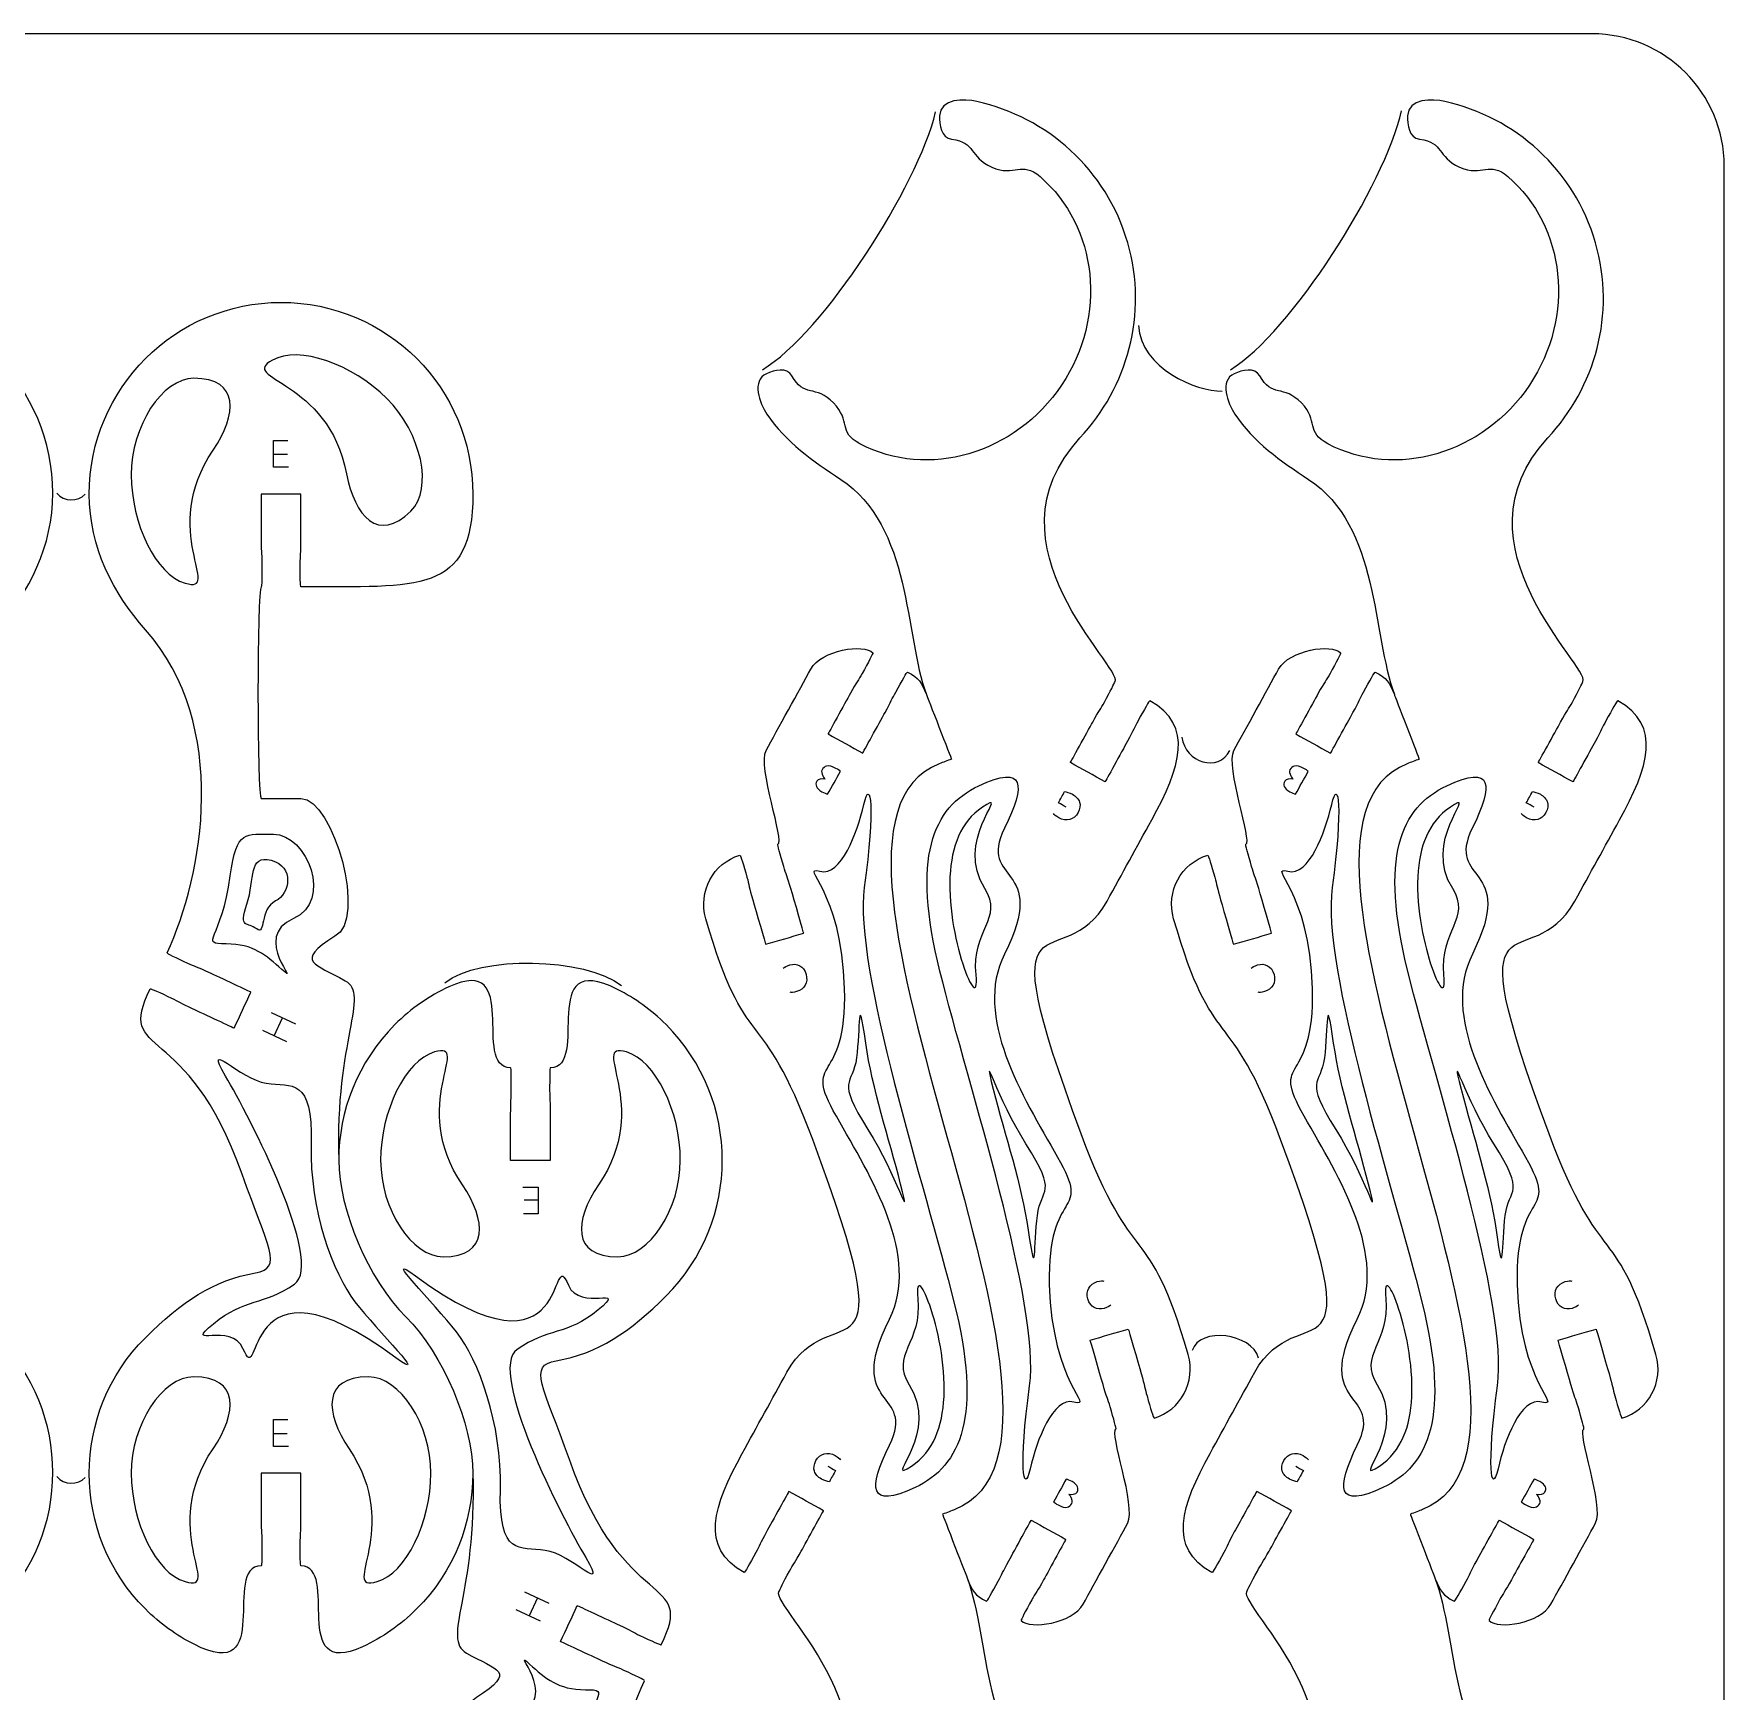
# Model space of a CAD drawing. Extents: x 0 to 250, y 0 to 300.
# Drawn here: x 122.2 to 250, y 174.8 to 300.1 of the extents above; entities that cross this region are included whole.
import ezdxf

# ---------------------------------------------------------------- set-up
doc = ezdxf.new("R2010")
doc.units = 0
doc.header["$MEASUREMENT"] = 0
doc.layers.add('DEFAULT', color=7, linetype='CONTINUOUS')

msp = doc.modelspace()

# ---------------------------------------------------------------- linework, layer by layer
at = {"layer": 'DEFAULT', "color": 250}
for points in [[(141.5, 267.29), (140.36, 267.29), (140.36, 269.31), (141.45, 269.31)], [(141.41, 268.24), (140.36, 268.24)], [(140.18, 226.08), (142.01, 225.23)], [(140.4, 224.32), (141.04, 225.68)], [(141.37, 223.87), (139.54, 224.72)], [(159.22, 212.87), (160.36, 212.87), (160.36, 210.85), (159.27, 210.85)], [(159.31, 211.92), (160.36, 211.92)], [(141.49, 193.28), (140.36, 193.28), (140.36, 195.3), (141.45, 195.3)], [(141.4, 194.22), (140.36, 194.22)], [(159.34, 182.28), (161.18, 181.43)], [(160.32, 181.83), (159.68, 180.47)], [(160.54, 180.07), (158.71, 180.92)]]:
    msp.add_lwpolyline(points, dxfattribs=at)
at = {"layer": 'DEFAULT', "color": 1}
for points, knots in [([(240.05, 0.05), (163.38, 0.05), (86.72, 0.05), (10.05, 0.05), (4.53, 0.05), (0.05, 4.53), (0.05, 10.05), (0.05, 103.38), (0.05, 196.72), (0.05, 290.05), (0.05, 295.57), (4.53, 300.05), (10.05, 300.05), (86.72, 300.05), (163.38, 300.05), (240.05, 300.05), (245.57, 300.05), (250.05, 295.57), (250.05, 290.05), (250.05, 196.72), (250.05, 103.38), (250.05, 10.05), (250.05, 4.53), (245.57, 0.05), (240.05, 0.05)], [0, 0, 0, 0, 651.969, 651.969, 651.969, 652.969, 652.969, 652.969, 1446.669, 1446.669, 1446.669, 1447.669, 1447.669, 1447.669, 2099.638, 2099.638, 2099.638, 2100.638, 2100.638, 2100.638, 2894.338, 2894.338, 2894.338, 2895.338, 2895.338, 2895.338, 2895.338]), ([(183.25, 266.37), (181.15, 267.75), (179.07, 269.19), (177.67, 271.31), (177.12, 272.14), (176.48, 273.83), (177.63, 274.36), (178.23, 274.62), (179.17, 274.9), (179.56, 274.19), (180.45, 272.54), (181.35, 273.55), (182.71, 272.15), (184.04, 270.78), (183.02, 269.95), (184.7, 269.06), (189.83, 266.34), (196.47, 268.31), (199.95, 273.5), (203.42, 278.68), (202.69, 285.48), (198.32, 289.26), (196.9, 290.49), (196.44, 289.2), (194.67, 289.98), (192.91, 290.76), (193.52, 291.84), (191.63, 292.09), (190.84, 292.2), (190.7, 293.19), (190.72, 293.85), (190.77, 295.19), (192.61, 295.15), (193.55, 294.94), (198.83, 293.75), (203.34, 289.82), (204.95, 284.25), (206.51, 278.85), (204.9, 273.34), (201.34, 269.5), (193.81, 261.41), (204.59, 252.19), (203.99, 251.09), (203.91, 250.94), (203.66, 250.38), (203.19, 249.53), (202.91, 249.02), (202.77, 248.87), (202.3, 248.03), (201.88, 247.26), (200.61, 244.96), (200.61, 244.96), (201.49, 244.48), (202.36, 243.99), (203.24, 243.51), (203.24, 243.51), (204.51, 245.81), (204.93, 246.58), (205.4, 247.42), (205.45, 247.62), (205.73, 248.13), (206.2, 248.98), (206.58, 249.67), (206.62, 249.64), (209.99, 247.78), (208.94, 244.59), (206.76, 240.63), (205.64, 238.59), (204.51, 236.54), (203.39, 234.5), (200, 228.37), (194.11, 236.59), (201.43, 216.9), (205.4, 206.23), (206.47, 210.75), (209.52, 200.22), (210.11, 198.15), (208.96, 196.01), (206.94, 195.42), (206.89, 195.42), (206.67, 196.16), (206.41, 197.09), (206.24, 197.65), (206.24, 197.85), (205.97, 198.78), (205.73, 199.62), (204.99, 202.15), (204.99, 202.15), (204.03, 201.87), (203.07, 201.59), (202.11, 201.31), (202.11, 201.31), (202.84, 198.79), (203.08, 197.95), (203.35, 197.02), (203.45, 196.85), (203.62, 196.28), (203.89, 195.35), (204.1, 194.6), (204.06, 194.59), (203.52, 194.43), (205.62, 188.72), (204.95, 187.49), (204.11, 185.96), (202.43, 182.89), (201.58, 181.36), (200.76, 179.89), (197.55, 179.41), (196.9, 180.12), (196.85, 180.15), (197.23, 180.83), (197.69, 181.68), (197.98, 182.2), (198.12, 182.34), (198.59, 183.19), (199.01, 183.96), (200.27, 186.25), (200.27, 186.25), (199.4, 186.74), (198.53, 187.22), (197.65, 187.7), (197.65, 187.7), (196.38, 185.41), (195.96, 184.64), (195.49, 183.79), (195.44, 183.6), (195.15, 183.08), (194.69, 182.23), (194.31, 181.55), (194.27, 181.57), (193.38, 182.05), (193.22, 182.29), (192.83, 183.28), (192.82, 183.3), (190.95, 188.15), (190.95, 188.15), (191.26, 188.27), (191.64, 188.41), (191.87, 188.51), (204.93, 193.59), (177.64, 239.8), (190.69, 244.87), (191, 244.99), (191.31, 245.11), (191.62, 245.23), (191.62, 245.23), (189.74, 250.08), (189.73, 250.1), (188.05, 254.66), (188.64, 262.82), (183.25, 266.37)], [1, 1, 1, 1, 2, 2, 2, 3, 3, 3, 4, 4, 4, 5, 5, 5, 6, 6, 6, 7, 7, 7, 8, 8, 8, 9, 9, 9, 10, 10, 10, 11, 11, 11, 12, 12, 12, 13, 13, 13, 14, 14, 14, 15, 15, 15, 16, 16, 16, 17, 17, 17, 18, 18, 18, 26.505875, 26.505875, 26.505875, 27.505875, 27.505875, 27.505875, 28.505875, 28.505875, 28.505875, 29.505875, 29.505875, 29.505875, 30.505875, 30.505875, 30.505875, 50.345901, 50.345901, 50.345901, 51.345901, 51.345901, 51.345901, 52.345901, 52.345901, 52.345901, 53.345901, 53.345901, 53.345901, 54.345901, 54.345901, 54.345901, 55.345901, 55.345901, 55.345901, 56.345901, 56.345901, 56.345901, 64.854631, 64.854631, 64.854631, 65.854631, 65.854631, 65.854631, 66.854631, 66.854631, 66.854631, 67.854631, 67.854631, 67.854631, 68.854631, 68.854631, 68.854631, 69.854631, 69.854631, 69.854631, 70.854631, 70.854631, 70.854631, 71.854631, 71.854631, 71.854631, 72.854631, 72.854631, 72.854631, 73.854631, 73.854631, 73.854631, 82.347403, 82.347403, 82.347403, 83.347403, 83.347403, 83.347403, 84.347403, 84.347403, 84.347403, 85.347403, 85.347403, 85.347403, 86.347403, 86.347403, 86.347403, 87.347403, 87.347403, 87.347403, 88.347403, 88.347403, 88.347403, 89.347403, 89.347403, 89.347403, 92.153203, 92.153203, 92.153203, 93.153203, 93.153203, 93.153203, 94.153203, 94.153203, 94.153203, 94.153203]), ([(218.62, 266.37), (216.52, 267.75), (214.45, 269.19), (213.05, 271.31), (212.5, 272.14), (211.85, 273.83), (213.01, 274.36), (213.61, 274.62), (214.55, 274.9), (214.94, 274.19), (215.83, 272.54), (216.73, 273.55), (218.08, 272.15), (219.42, 270.78), (218.39, 269.95), (220.08, 269.06), (225.21, 266.34), (231.85, 268.31), (235.33, 273.5), (238.8, 278.68), (238.07, 285.48), (233.7, 289.26), (232.28, 290.49), (231.82, 289.2), (230.04, 289.98), (228.29, 290.76), (228.9, 291.84), (227, 292.09), (226.22, 292.2), (226.08, 293.19), (226.1, 293.85), (226.15, 295.19), (227.98, 295.15), (228.93, 294.94), (234.21, 293.75), (238.72, 289.82), (240.32, 284.25), (241.88, 278.85), (240.28, 273.34), (236.71, 269.5), (229.19, 261.41), (239.97, 252.19), (239.37, 251.09), (239.29, 250.94), (239.04, 250.38), (238.57, 249.53), (238.29, 249.02), (238.14, 248.87), (237.68, 248.03), (237.26, 247.26), (235.99, 244.96), (235.99, 244.96), (236.86, 244.48), (237.74, 243.99), (238.62, 243.51), (238.62, 243.51), (239.88, 245.81), (240.31, 246.58), (240.78, 247.42), (240.83, 247.62), (241.11, 248.13), (241.58, 248.98), (241.96, 249.67), (242, 249.64), (245.37, 247.78), (244.32, 244.59), (242.14, 240.63), (241.01, 238.59), (239.89, 236.54), (238.76, 234.5), (235.38, 228.37), (229.49, 236.59), (236.81, 216.9), (240.78, 206.23), (241.85, 210.75), (244.89, 200.22), (245.49, 198.15), (244.34, 196.01), (242.32, 195.42), (242.26, 195.42), (242.05, 196.16), (241.78, 197.09), (241.62, 197.65), (241.62, 197.85), (241.34, 198.78), (241.1, 199.62), (240.37, 202.15), (240.37, 202.15), (239.41, 201.87), (238.45, 201.59), (237.49, 201.31), (237.49, 201.31), (238.22, 198.79), (238.46, 197.95), (238.73, 197.02), (238.83, 196.85), (239, 196.28), (239.27, 195.35), (239.48, 194.6), (239.44, 194.59), (238.9, 194.43), (241, 188.72), (240.33, 187.49), (239.49, 185.96), (237.8, 182.89), (236.95, 181.36), (236.14, 179.89), (232.93, 179.41), (232.27, 180.12), (232.23, 180.15), (232.61, 180.83), (233.07, 181.68), (233.35, 182.2), (233.5, 182.34), (233.96, 183.19), (234.39, 183.96), (235.65, 186.25), (235.65, 186.25), (234.78, 186.74), (233.9, 187.22), (233.03, 187.7), (233.03, 187.7), (231.76, 185.41), (231.34, 184.64), (230.87, 183.79), (230.82, 183.6), (230.53, 183.08), (230.06, 182.23), (229.69, 181.55), (229.64, 181.57), (228.76, 182.05), (228.6, 182.29), (228.2, 183.28), (228.19, 183.3), (226.32, 188.15), (226.32, 188.15), (226.63, 188.27), (227.02, 188.41), (227.24, 188.51), (240.31, 193.59), (213.01, 239.8), (226.07, 244.87), (226.38, 244.99), (226.69, 245.11), (226.99, 245.23), (226.99, 245.23), (225.12, 250.08), (225.11, 250.1), (223.43, 254.66), (224.02, 262.82), (218.62, 266.37)], [1, 1, 1, 1, 2, 2, 2, 3, 3, 3, 4, 4, 4, 5, 5, 5, 6, 6, 6, 7, 7, 7, 8, 8, 8, 9, 9, 9, 10, 10, 10, 11, 11, 11, 12, 12, 12, 13, 13, 13, 14, 14, 14, 15, 15, 15, 16, 16, 16, 17, 17, 17, 18, 18, 18, 26.505875, 26.505875, 26.505875, 27.505875, 27.505875, 27.505875, 28.505875, 28.505875, 28.505875, 29.505875, 29.505875, 29.505875, 30.505875, 30.505875, 30.505875, 50.346384, 50.346384, 50.346384, 51.346384, 51.346384, 51.346384, 52.346384, 52.346384, 52.346384, 53.346384, 53.346384, 53.346384, 54.346384, 54.346384, 54.346384, 55.346384, 55.346384, 55.346384, 56.346384, 56.346384, 56.346384, 64.855114, 64.855114, 64.855114, 65.855114, 65.855114, 65.855114, 66.855114, 66.855114, 66.855114, 67.855114, 67.855114, 67.855114, 68.855114, 68.855114, 68.855114, 69.855114, 69.855114, 69.855114, 70.855114, 70.855114, 70.855114, 71.855114, 71.855114, 71.855114, 72.855114, 72.855114, 72.855114, 73.855114, 73.855114, 73.855114, 82.347885, 82.347885, 82.347885, 83.347885, 83.347885, 83.347885, 84.347885, 84.347885, 84.347885, 85.347885, 85.347885, 85.347885, 86.347885, 86.347885, 86.347885, 87.347885, 87.347885, 87.347885, 88.347885, 88.347885, 88.347885, 89.347885, 89.347885, 89.347885, 92.152753, 92.152753, 92.152753, 93.152753, 93.152753, 93.152753, 94.152753, 94.152753, 94.152753, 94.152753]), ([(94.67, 191.31), (94.67, 187.6), (96.09, 183.88), (98.92, 181.06), (100.14, 179.83), (101.53, 178.89), (103, 178.19), (108.59, 175.66), (104.67, 184.3), (107.67, 184.31), (107.72, 184.31), (107.72, 185.09), (107.72, 186.06), (107.72, 186.65), (107.67, 186.84), (107.67, 187.81), (107.67, 188.98), (107.67, 190.15), (107.67, 191.31), (108.67, 191.31), (109.67, 191.31), (110.67, 191.31), (110.67, 190.15), (110.67, 188.98), (110.67, 187.81), (110.67, 186.84), (110.62, 186.65), (110.62, 186.06), (110.62, 185.09), (110.62, 184.31), (110.67, 184.31), (113.75, 184.31), (109.58, 175.26), (115.75, 178.39), (117.08, 179.06), (118.32, 179.95), (119.43, 181.06), (125.09, 186.72), (125.09, 195.9), (119.43, 201.56), (116.71, 204.28), (114.25, 205.93), (111.11, 206.46), (108.97, 206.82), (110.13, 208.34), (112.11, 213.92), (116.31, 225.78), (121.73, 222.55), (119.06, 227.93), (119.04, 227.97), (118.33, 227.64), (117.45, 227.23), (116.92, 226.98), (116.77, 226.85), (115.89, 226.44), (115.09, 226.07), (112.72, 224.97), (112.72, 224.97), (112.29, 225.87), (111.87, 226.78), (111.45, 227.69), (111.45, 227.69), (113.82, 228.79), (114.62, 229.17), (115.5, 229.57), (115.69, 229.61), (116.23, 229.86), (117.1, 230.26), (117.81, 230.6), (117.79, 230.65), (115.05, 236.52), (113.02, 247.84), (119.42, 255.07), (121.89, 257.84), (123.67, 261.32), (123.67, 265.32), (123.67, 273.33), (117.18, 279.82), (109.17, 279.82), (101.16, 279.82), (94.67, 273.33), (94.67, 265.32), (94.67, 257.74), (98.74, 258.32), (107.67, 258.32), (107.72, 258.32), (107.72, 259.11), (107.72, 260.07), (107.72, 260.66), (107.67, 260.86), (107.67, 261.82), (107.67, 262.99), (107.67, 264.16), (107.67, 265.33), (108.67, 265.33), (109.67, 265.33), (110.67, 265.33), (110.67, 264.16), (110.67, 262.99), (110.67, 261.82), (110.67, 260.86), (110.62, 260.66), (110.62, 260.07), (110.62, 259.11), (110.62, 258.32), (110.67, 258.32), (111, 258.2), (111, 242.32), (110.67, 242.32), (109.67, 242.32), (108.67, 242.32), (107.67, 242.32), (105.19, 242.32), (102.65, 233.05), (105.1, 231.91), (108.2, 229.91), (106.63, 229.87), (104.32, 228.55), (102.43, 227.47), (105.11, 224.08), (104.81, 214.97)], [0, 0, 0, 0, 1, 1, 1, 2, 2, 2, 3, 3, 3, 4, 4, 4, 5, 5, 5, 14.93, 14.93, 14.93, 23.44, 23.44, 23.44, 33.37, 33.37, 33.37, 34.37, 34.37, 34.37, 35.37, 35.37, 35.37, 36.37, 36.37, 36.37, 37.37, 37.37, 37.37, 38.37, 38.37, 38.37, 39.37, 39.37, 39.37, 40.37, 40.37, 40.37, 41.37, 41.37, 41.37, 42.37, 42.37, 42.37, 43.37, 43.37, 43.37, 44.37, 44.37, 44.37, 52.87906, 52.87906, 52.87906, 53.87906, 53.87906, 53.87906, 54.87906, 54.87906, 54.87906, 55.87906, 55.87906, 55.87906, 56.87906, 56.87906, 56.87906, 57.87906, 57.87906, 57.87906, 58.87906, 58.87906, 58.87906, 59.87906, 59.87906, 59.87906, 60.87906, 60.87906, 60.87906, 61.87906, 61.87906, 61.87906, 62.87906, 62.87906, 62.87906, 72.80906, 72.80906, 72.80906, 81.31906, 81.31906, 81.31906, 91.24906, 91.24906, 91.24906, 92.24906, 92.24906, 92.24906, 93.24906, 93.24906, 93.24906, 94.24906, 94.24906, 94.24906, 102.74906, 102.74906, 102.74906, 103.74906, 103.74906, 103.74906, 104.74906, 104.74906, 104.74906, 105.74906, 105.74906, 105.74906, 105.74906]), ([(126.43, 265.25), (126.43, 261.25), (128.22, 257.78), (130.68, 255), (137.08, 247.78), (135.05, 236.45), (132.31, 230.58), (132.29, 230.53), (133, 230.2), (133.87, 229.79), (134.41, 229.54), (134.6, 229.51), (135.48, 229.1), (136.28, 228.73), (138.65, 227.62), (138.65, 227.62), (138.23, 226.71), (137.81, 225.81), (137.38, 224.9), (137.38, 224.9), (135.01, 226.01), (134.21, 226.38), (133.33, 226.79), (133.18, 226.91), (132.65, 227.17), (131.77, 227.57), (131.06, 227.9), (131.04, 227.86), (128.37, 222.48), (133.79, 225.72), (137.99, 213.85), (139.97, 208.27), (141.13, 206.76), (138.99, 206.39), (135.85, 205.86), (133.39, 204.21), (130.67, 201.49), (125.01, 195.83), (125.01, 186.65), (130.67, 180.99), (131.78, 179.88), (133.02, 178.99), (134.35, 178.32), (140.52, 175.19), (136.35, 184.24), (139.43, 184.24), (139.48, 184.24), (139.48, 185.03), (139.48, 185.99), (139.48, 186.58), (139.43, 186.78), (139.43, 187.74), (139.43, 188.91), (139.43, 190.08), (139.43, 191.25), (140.43, 191.25), (141.43, 191.25), (142.43, 191.25), (142.43, 190.08), (142.43, 188.91), (142.43, 187.74), (142.43, 186.78), (142.38, 186.58), (142.38, 185.99), (142.38, 185.03), (142.38, 184.24), (142.43, 184.24), (145.43, 184.24), (141.51, 175.6), (147.1, 178.13), (148.57, 178.82), (149.96, 179.77), (151.18, 180.99), (154.01, 183.82), (155.43, 187.53), (155.43, 191.24), (155.43, 194.95), (153.19, 200.24), (150.36, 203.07), (147.53, 205.9), (145.29, 211.19), (145.29, 214.91), (144.99, 224.02), (147.67, 227.4), (145.78, 228.48), (143.47, 229.8), (141.9, 229.85), (145, 231.84), (147.45, 232.99), (144.91, 242.25), (142.43, 242.25), (141.43, 242.25), (140.43, 242.25), (139.43, 242.25), (139.1, 242.25), (139.1, 258.13), (139.43, 258.26), (139.48, 258.26), (139.48, 259.04), (139.48, 260.01), (139.48, 260.59), (139.43, 260.79), (139.43, 261.75), (139.43, 262.92), (139.43, 264.09), (139.43, 265.26), (140.43, 265.26), (141.43, 265.26), (142.43, 265.26), (142.43, 264.09), (142.43, 262.92), (142.43, 261.75), (142.43, 260.79), (142.38, 260.59), (142.38, 260.01), (142.38, 259.04), (142.38, 258.26), (142.43, 258.26), (151.36, 258.26), (155.43, 257.67), (155.43, 265.25), (155.43, 273.26), (148.94, 279.75), (140.93, 279.75), (132.92, 279.75), (126.43, 273.26), (126.43, 265.25)], [1, 1, 1, 1, 2, 2, 2, 3, 3, 3, 4, 4, 4, 5, 5, 5, 6, 6, 6, 14.50906, 14.50906, 14.50906, 15.50906, 15.50906, 15.50906, 16.50906, 16.50906, 16.50906, 17.50906, 17.50906, 17.50906, 18.50906, 18.50906, 18.50906, 19.50906, 19.50906, 19.50906, 20.50906, 20.50906, 20.50906, 21.50906, 21.50906, 21.50906, 22.50906, 22.50906, 22.50906, 23.50906, 23.50906, 23.50906, 24.50906, 24.50906, 24.50906, 25.50906, 25.50906, 25.50906, 35.43906, 35.43906, 35.43906, 43.94906, 43.94906, 43.94906, 53.87906, 53.87906, 53.87906, 54.87906, 54.87906, 54.87906, 55.87906, 55.87906, 55.87906, 56.87906, 56.87906, 56.87906, 57.87906, 57.87906, 57.87906, 58.87906, 58.87906, 58.87906, 59.87906, 59.87906, 59.87906, 60.87906, 60.87906, 60.87906, 61.87906, 61.87906, 61.87906, 62.87906, 62.87906, 62.87906, 63.87906, 63.87906, 63.87906, 72.37906, 72.37906, 72.37906, 73.37906, 73.37906, 73.37906, 74.37906, 74.37906, 74.37906, 75.37906, 75.37906, 75.37906, 85.30906, 85.30906, 85.30906, 93.81906, 93.81906, 93.81906, 103.74906, 103.74906, 103.74906, 104.74906, 104.74906, 104.74906, 105.74906, 105.74906, 105.74906, 106.74906, 106.74906, 106.74906, 107.74906, 107.74906, 107.74906, 108.74906, 108.74906, 108.74906, 108.74906]), ([(148.94, 272.48), (151.55, 269.88), (152.45, 265.67), (150.75, 263.98), (148.29, 261.52), (146.5, 263.6), (145.88, 266.8), (144.49, 274.03), (137.62, 273.91), (140.28, 275.39), (142.27, 276.51), (146.34, 275.09), (148.94, 272.48)], [1, 1, 1, 1, 2, 2, 2, 3, 3, 3, 4, 4, 4, 5, 5, 5, 5]), ([(133.67, 258.53), (131.47, 259.15), (129.6, 263.03), (129.6, 266.71), (129.6, 270.4), (131.94, 274.01), (134.34, 274.01), (137.82, 274.01), (137.61, 271.27), (135.79, 268.57), (131.66, 262.47), (136.6, 257.69), (133.67, 258.53)], [1, 1, 1, 1, 2, 2, 2, 3, 3, 3, 4, 4, 4, 5, 5, 5, 5]), ([(192.83, 183.28), (194.51, 178.72), (193.92, 170.56), (199.32, 167.01), (201.42, 165.63), (203.49, 164.19), (204.89, 162.07), (205.44, 161.24), (206.09, 159.55), (204.93, 159.02), (204.33, 158.77), (203.39, 158.48), (203, 159.19), (202.11, 160.84), (201.21, 159.84), (199.86, 161.23), (198.52, 162.6), (199.55, 163.43), (197.86, 164.32), (192.73, 167.04), (186.09, 165.07), (182.61, 159.88), (179.14, 154.7), (179.87, 147.9), (184.24, 144.12), (185.66, 142.89), (186.12, 144.19), (187.89, 143.4), (189.65, 142.62), (189.04, 141.54), (190.93, 141.29), (191.72, 141.18), (191.86, 140.19), (191.84, 139.53), (191.79, 138.19), (189.96, 138.23), (189.01, 138.44), (183.73, 139.63), (179.22, 143.56), (177.61, 149.13), (176.06, 154.53), (177.66, 160.04), (181.23, 163.88), (188.75, 171.97), (177.97, 181.2), (178.57, 182.29), (178.65, 182.44), (178.9, 183.01), (179.37, 183.85), (179.65, 184.36), (179.8, 184.51), (180.26, 185.36), (180.68, 186.12), (181.95, 188.42), (181.95, 188.42), (181.07, 188.91), (180.2, 189.39), (179.32, 189.87), (179.32, 189.87), (178.05, 187.57), (177.63, 186.81), (177.16, 185.96), (177.11, 185.76), (176.83, 185.25), (176.36, 184.4), (175.98, 183.71), (175.94, 183.74), (172.57, 185.6), (173.62, 188.8), (175.8, 192.75), (176.93, 194.79), (178.05, 196.84), (179.18, 198.88), (182.56, 205.01), (188.45, 196.79), (181.13, 216.48), (177.16, 227.15), (176.09, 222.63), (173.05, 233.16), (172.45, 235.23), (173.6, 237.37), (175.62, 237.96), (175.68, 237.96), (175.89, 237.22), (176.16, 236.3), (176.32, 235.73), (176.32, 235.53), (176.59, 234.6), (176.83, 233.76), (177.57, 231.23), (177.57, 231.23), (178.53, 231.51), (179.49, 231.79), (180.45, 232.07), (180.45, 232.07), (179.72, 234.59), (179.48, 235.44), (179.21, 236.36), (179.11, 236.53), (178.94, 237.1), (178.67, 238.03), (178.46, 238.78), (178.5, 238.79), (179.04, 238.95), (176.94, 244.66), (177.61, 245.89), (178.45, 247.42), (180.14, 250.49), (180.99, 252.03), (181.8, 253.49), (185.01, 253.97), (185.67, 253.26), (185.71, 253.23), (185.33, 252.55), (184.87, 251.7), (184.59, 251.19), (184.44, 251.04), (183.98, 250.2), (183.55, 249.43), (182.29, 247.13), (182.29, 247.13), (183.16, 246.65), (184.04, 246.16), (184.91, 245.68), (184.91, 245.68), (186.18, 247.98), (186.6, 248.75), (187.07, 249.59), (187.12, 249.79), (187.41, 250.3), (187.88, 251.15), (188.25, 251.83), (188.3, 251.81), (189.18, 251.33), (189.34, 251.1), (189.73, 250.1)], [0, 0, 0, 0, 1, 1, 1, 2, 2, 2, 3, 3, 3, 4, 4, 4, 5, 5, 5, 6, 6, 6, 7, 7, 7, 8, 8, 8, 9, 9, 9, 10, 10, 10, 11, 11, 11, 12, 12, 12, 13, 13, 13, 14, 14, 14, 15, 15, 15, 16, 16, 16, 17, 17, 17, 18, 18, 18, 26.506358, 26.506358, 26.506358, 27.506358, 27.506358, 27.506358, 28.506358, 28.506358, 28.506358, 29.506358, 29.506358, 29.506358, 30.506358, 30.506358, 30.506358, 50.346385, 50.346385, 50.346385, 51.346385, 51.346385, 51.346385, 52.346385, 52.346385, 52.346385, 53.346385, 53.346385, 53.346385, 54.346385, 54.346385, 54.346385, 55.346385, 55.346385, 55.346385, 56.346385, 56.346385, 56.346385, 64.855115, 64.855115, 64.855115, 65.855115, 65.855115, 65.855115, 66.855115, 66.855115, 66.855115, 67.855115, 67.855115, 67.855115, 68.855115, 68.855115, 68.855115, 69.855115, 69.855115, 69.855115, 70.855115, 70.855115, 70.855115, 71.855115, 71.855115, 71.855115, 72.855115, 72.855115, 72.855115, 73.855115, 73.855115, 73.855115, 82.347886, 82.347886, 82.347886, 83.347886, 83.347886, 83.347886, 84.347886, 84.347886, 84.347886, 85.347886, 85.347886, 85.347886, 86.347886, 86.347886, 86.347886, 86.347886]), ([(228.2, 183.28), (229.89, 178.72), (229.3, 170.56), (234.69, 167.01), (236.79, 165.63), (238.87, 164.19), (240.27, 162.07), (240.82, 161.24), (241.46, 159.55), (240.3, 159.02), (239.71, 158.77), (238.77, 158.48), (238.38, 159.19), (237.49, 160.84), (236.59, 159.84), (235.23, 161.23), (233.9, 162.6), (234.92, 163.43), (233.24, 164.32), (228.11, 167.04), (221.47, 165.07), (217.99, 159.88), (214.52, 154.7), (215.24, 147.9), (219.62, 144.12), (221.04, 142.89), (221.49, 144.19), (223.27, 143.4), (225.03, 142.62), (224.42, 141.54), (226.31, 141.29), (227.1, 141.18), (227.24, 140.19), (227.22, 139.53), (227.17, 138.19), (225.33, 138.23), (224.39, 138.44), (219.1, 139.63), (214.6, 143.56), (212.99, 149.13), (211.43, 154.53), (213.04, 160.04), (216.6, 163.88), (224.13, 171.97), (213.34, 181.2), (213.95, 182.29), (214.03, 182.44), (214.28, 183.01), (214.75, 183.85), (215.03, 184.36), (215.17, 184.51), (215.64, 185.36), (216.06, 186.12), (217.33, 188.42), (217.33, 188.42), (216.45, 188.91), (215.58, 189.39), (214.7, 189.87), (214.7, 189.87), (213.43, 187.57), (213.01, 186.81), (212.54, 185.96), (212.49, 185.76), (212.21, 185.25), (211.74, 184.4), (211.36, 183.71), (211.32, 183.74), (207.95, 185.6), (209, 188.8), (211.18, 192.75), (212.3, 194.79), (213.43, 196.84), (214.55, 198.88), (217.94, 205.01), (223.82, 196.79), (216.51, 216.48), (212.54, 227.15), (211.47, 222.63), (208.42, 233.16), (207.83, 235.23), (208.98, 237.37), (211, 237.96), (211.05, 237.96), (211.27, 237.22), (211.53, 236.3), (211.7, 235.73), (211.7, 235.53), (211.97, 234.6), (212.21, 233.76), (212.94, 231.23), (212.94, 231.23), (213.91, 231.51), (214.87, 231.79), (215.83, 232.07), (215.83, 232.07), (215.1, 234.59), (214.86, 235.44), (214.58, 236.36), (214.48, 236.53), (214.32, 237.1), (214.05, 238.03), (213.83, 238.78), (213.88, 238.79), (214.42, 238.95), (212.32, 244.66), (212.98, 245.89), (213.83, 247.42), (215.51, 250.49), (216.36, 252.03), (217.18, 253.49), (220.39, 253.97), (221.04, 253.26), (221.09, 253.23), (220.71, 252.55), (220.25, 251.7), (219.96, 251.19), (219.82, 251.04), (219.35, 250.2), (218.93, 249.43), (217.66, 247.13), (217.66, 247.13), (218.54, 246.65), (219.41, 246.16), (220.29, 245.68), (220.29, 245.68), (221.56, 247.98), (221.98, 248.75), (222.45, 249.59), (222.5, 249.79), (222.78, 250.3), (223.25, 251.15), (223.63, 251.83), (223.67, 251.81), (224.56, 251.33), (224.72, 251.1), (225.11, 250.1)], [0, 0, 0, 0, 1, 1, 1, 2, 2, 2, 3, 3, 3, 4, 4, 4, 5, 5, 5, 6, 6, 6, 7, 7, 7, 8, 8, 8, 9, 9, 9, 10, 10, 10, 11, 11, 11, 12, 12, 12, 13, 13, 13, 14, 14, 14, 15, 15, 15, 16, 16, 16, 17, 17, 17, 18, 18, 18, 26.507234, 26.507234, 26.507234, 27.507234, 27.507234, 27.507234, 28.507234, 28.507234, 28.507234, 29.507234, 29.507234, 29.507234, 30.507234, 30.507234, 30.507234, 50.34726, 50.34726, 50.34726, 51.34726, 51.34726, 51.34726, 52.34726, 52.34726, 52.34726, 53.34726, 53.34726, 53.34726, 54.34726, 54.34726, 54.34726, 55.34726, 55.34726, 55.34726, 56.34726, 56.34726, 56.34726, 64.85599, 64.85599, 64.85599, 65.85599, 65.85599, 65.85599, 66.85599, 66.85599, 66.85599, 67.85599, 67.85599, 67.85599, 68.85599, 68.85599, 68.85599, 69.85599, 69.85599, 69.85599, 70.85599, 70.85599, 70.85599, 71.85599, 71.85599, 71.85599, 72.85599, 72.85599, 72.85599, 73.85599, 73.85599, 73.85599, 82.348762, 82.348762, 82.348762, 83.348762, 83.348762, 83.348762, 84.348762, 84.348762, 84.348762, 85.348762, 85.348762, 85.348762, 86.348762, 86.348762, 86.348762, 86.348762]), ([(155.43, 191.24), (155.73, 182.13), (153.05, 178.74), (154.94, 177.66), (157.25, 176.35), (158.82, 176.3), (155.72, 174.3), (153.27, 173.16), (155.81, 163.89), (158.29, 163.89), (159.29, 163.89), (160.29, 163.89), (161.29, 163.89), (161.62, 163.89), (161.62, 148.01), (161.29, 147.89), (161.24, 147.89), (161.24, 147.11), (161.24, 146.14), (161.24, 145.55), (161.29, 145.36), (161.29, 144.39), (161.29, 143.22), (161.29, 142.05), (161.29, 140.89), (160.29, 140.89), (159.29, 140.89), (158.29, 140.89), (158.29, 142.05), (158.29, 143.22), (158.29, 144.39), (158.29, 145.36), (158.34, 145.55), (158.34, 146.14), (158.34, 147.11), (158.34, 147.89), (158.29, 147.89), (149.35, 147.89), (145.29, 148.47), (145.29, 140.89), (145.29, 132.88), (151.78, 126.39), (159.79, 126.39), (167.8, 126.39), (174.29, 132.88), (174.29, 140.89), (174.29, 144.89), (172.5, 148.37), (170.04, 151.14), (163.64, 158.37), (165.67, 169.69), (168.41, 175.57), (168.43, 175.62), (167.72, 175.95), (166.85, 176.35), (166.31, 176.6), (166.11, 176.64), (165.24, 177.05), (164.44, 177.42), (162.06, 178.53), (162.06, 178.53), (162.49, 179.43), (162.91, 180.34), (163.33, 181.25), (163.33, 181.25), (165.71, 180.14), (166.51, 179.77), (167.38, 179.36), (167.54, 179.23), (168.07, 178.98), (168.95, 178.57), (169.66, 178.25), (169.68, 178.29), (172.34, 183.66), (166.93, 180.43), (162.73, 192.29), (160.75, 197.87), (159.59, 199.39), (161.73, 199.75), (164.87, 200.29), (167.33, 201.94), (170.04, 204.65), (175.71, 210.31), (175.71, 219.5), (170.04, 225.16), (168.94, 226.27), (167.69, 227.15), (166.37, 227.82), (160.19, 230.95), (164.36, 221.9), (161.29, 221.9), (161.24, 221.9), (161.24, 221.12), (161.24, 220.15), (161.24, 219.56), (161.29, 219.37), (161.29, 218.4), (161.29, 217.23), (161.29, 216.07), (161.29, 214.9), (160.29, 214.9), (159.29, 214.9), (158.29, 214.9), (158.29, 216.07), (158.29, 217.23), (158.29, 218.4), (158.29, 219.37), (158.34, 219.56), (158.34, 220.15), (158.34, 221.12), (158.34, 221.9), (158.29, 221.9), (155.29, 221.91), (159.2, 230.55), (153.62, 228.02), (152.14, 227.33), (150.76, 226.38), (149.54, 225.16), (146.71, 222.33), (145.29, 218.62), (145.29, 214.91)], [0, 0, 0, 0, 1, 1, 1, 2, 2, 2, 3, 3, 3, 11.5, 11.5, 11.5, 12.5, 12.5, 12.5, 13.5, 13.5, 13.5, 14.5, 14.5, 14.5, 24.43, 24.43, 24.43, 32.94, 32.94, 32.94, 42.87, 42.87, 42.87, 43.87, 43.87, 43.87, 44.87, 44.87, 44.87, 45.87, 45.87, 45.87, 46.87, 46.87, 46.87, 47.87, 47.87, 47.87, 48.87, 48.87, 48.87, 49.87, 49.87, 49.87, 50.87, 50.87, 50.87, 51.87, 51.87, 51.87, 52.87, 52.87, 52.87, 61.37906, 61.37906, 61.37906, 62.37906, 62.37906, 62.37906, 63.37906, 63.37906, 63.37906, 64.37906, 64.37906, 64.37906, 65.37906, 65.37906, 65.37906, 66.37906, 66.37906, 66.37906, 67.37906, 67.37906, 67.37906, 68.37906, 68.37906, 68.37906, 69.37906, 69.37906, 69.37906, 70.37906, 70.37906, 70.37906, 71.37906, 71.37906, 71.37906, 72.37906, 72.37906, 72.37906, 82.30906, 82.30906, 82.30906, 90.81906, 90.81906, 90.81906, 100.74906, 100.74906, 100.74906, 101.74906, 101.74906, 101.74906, 102.74906, 102.74906, 102.74906, 103.74906, 103.74906, 103.74906, 104.74906, 104.74906, 104.74906, 105.74906, 105.74906, 105.74906, 105.74906]), ([(148.46, 214.9), (148.46, 218.59), (150.33, 222.47), (152.53, 223.09), (155.46, 223.92), (150.51, 219.15), (154.65, 213.04), (156.47, 210.35), (156.68, 207.61), (153.19, 207.61), (150.8, 207.61), (148.46, 211.21), (148.46, 214.9)], [1, 1, 1, 1, 2, 2, 2, 3, 3, 3, 4, 4, 4, 5, 5, 5, 5]), ([(167.05, 223.09), (169.25, 222.47), (171.12, 218.59), (171.12, 214.9), (171.12, 211.21), (168.78, 207.61), (166.39, 207.61), (162.9, 207.61), (163.1, 210.35), (164.93, 213.04), (169.06, 219.15), (164.12, 223.92), (167.05, 223.09)], [1, 1, 1, 1, 2, 2, 2, 3, 3, 3, 4, 4, 4, 5, 5, 5, 5]), ([(135.79, 193.1), (131.65, 187), (136.6, 182.22), (133.67, 183.06), (131.47, 183.68), (129.6, 187.56), (129.6, 191.25), (129.6, 194.93), (131.94, 198.54), (134.33, 198.54), (137.82, 198.54), (137.61, 195.8), (135.79, 193.1)], [1, 1, 1, 1, 2, 2, 2, 3, 3, 3, 4, 4, 4, 5, 5, 5, 5]), ([(152.26, 191.25), (152.26, 187.56), (150.39, 183.68), (148.19, 183.06), (145.25, 182.22), (150.2, 187), (146.07, 193.1), (144.25, 195.8), (144.04, 198.54), (147.53, 198.54), (149.92, 198.54), (152.26, 194.93), (152.26, 191.25)], [1, 1, 1, 1, 2, 2, 2, 3, 3, 3, 4, 4, 4, 5, 5, 5, 5])]:
    msp.add_open_spline(points, degree=3, knots=knots, dxfattribs=at)
at = {"layer": 'DEFAULT', "color": 6}
for points in [[(177.33, 274.66), (181.93, 277.42), (189.09, 288.51), (190.42, 294.15)], [(212.71, 274.66), (217.29, 277.45), (224.37, 288.6), (225.66, 294.24)], [(205.76, 278.01), (205.94, 274.74), (210.17, 273.01), (212.08, 273.05)], [(123.97, 265.32), (124.52, 264.66), (125.57, 264.66), (126.13, 265.25)], [(209.04, 246.89), (209.28, 244.95), (211.83, 244.19), (212.68, 245.89)], [(153.32, 228.32), (155.92, 230.44), (163.93, 230.23), (166.67, 228.12)], [(214.84, 199.96), (214.32, 201.84), (210.41, 202.34), (209.82, 200.52)], [(123.97, 191), (124.52, 190.34), (125.57, 190.34), (126.13, 190.93)]]:
    msp.add_open_spline(points, degree=3, dxfattribs=at)
at = {"layer": 'DEFAULT', "color": 250}
for points, knots in [([(182.26, 242.57), (182.15, 242.6), (181.99, 242.68), (181.83, 242.76), (181.6, 242.89), (181.47, 243.01), (181.41, 243.16), (181.36, 243.28), (181.36, 243.42), (181.44, 243.55), (181.53, 243.72), (181.84, 243.75), (182.06, 243.72), (182.06, 243.72), (181.69, 244.16), (181.84, 244.43), (181.92, 244.58), (182.04, 244.66), (182.18, 244.7), (182.37, 244.74), (182.6, 244.69), (182.88, 244.53), (183.04, 244.44), (183.16, 244.36), (183.23, 244.31), (182.91, 243.73), (182.59, 243.15), (182.26, 242.57)], [5.634437, 5.634437, 5.634437, 5.634437, 6.634437, 6.634437, 6.634437, 7.634437, 7.634437, 7.634437, 8.634437, 8.634437, 8.634437, 9.634437, 9.634437, 9.634437, 10.634437, 10.634437, 10.634437, 11.634437, 11.634437, 11.634437, 12.634437, 12.634437, 12.634437, 13.634437, 13.634437, 13.634437, 19.268875, 19.268875, 19.268875, 19.268875]), ([(217.64, 242.57), (217.53, 242.6), (217.36, 242.68), (217.2, 242.76), (216.98, 242.89), (216.85, 243.01), (216.79, 243.16), (216.74, 243.28), (216.74, 243.42), (216.82, 243.55), (216.91, 243.72), (217.22, 243.75), (217.44, 243.72), (217.44, 243.72), (217.07, 244.16), (217.21, 244.43), (217.3, 244.58), (217.42, 244.66), (217.56, 244.7), (217.74, 244.74), (217.97, 244.69), (218.26, 244.53), (218.42, 244.44), (218.53, 244.36), (218.6, 244.31), (218.28, 243.73), (217.96, 243.15), (217.64, 242.57)], [5.634437, 5.634437, 5.634437, 5.634437, 6.634437, 6.634437, 6.634437, 7.634437, 7.634437, 7.634437, 8.634437, 8.634437, 8.634437, 9.634437, 9.634437, 9.634437, 10.634437, 10.634437, 10.634437, 11.634437, 11.634437, 11.634437, 12.634437, 12.634437, 12.634437, 13.634437, 13.634437, 13.634437, 19.268875, 19.268875, 19.268875, 19.268875]), ([(200.29, 241.6), (200.1, 241.71), (199.9, 241.82), (199.71, 241.92), (199.86, 242.21), (200.02, 242.49), (200.18, 242.78), (200.3, 242.75), (200.53, 242.7), (200.77, 242.57), (201.04, 242.42), (201.22, 242.23), (201.31, 241.97), (201.38, 241.74), (201.34, 241.45), (201.19, 241.18), (200.9, 240.65), (200.32, 240.47), (199.73, 240.79), (199.52, 240.91), (199.39, 241.04), (199.33, 241.12)], [0, 0, 0, 0, 1.887021, 1.887021, 1.887021, 4.641498, 4.641498, 4.641498, 5.641498, 5.641498, 5.641498, 6.641498, 6.641498, 6.641498, 7.641498, 7.641498, 7.641498, 8.641498, 8.641498, 8.641498, 9.641498, 9.641498, 9.641498, 9.641498]), ([(235.67, 241.6), (235.47, 241.71), (235.28, 241.82), (235.08, 241.92), (235.24, 242.21), (235.4, 242.49), (235.55, 242.78), (235.68, 242.75), (235.91, 242.7), (236.15, 242.57), (236.42, 242.42), (236.6, 242.23), (236.68, 241.97), (236.75, 241.74), (236.72, 241.45), (236.57, 241.18), (236.27, 240.65), (235.7, 240.47), (235.1, 240.79), (234.9, 240.91), (234.76, 241.04), (234.71, 241.12)], [0, 0, 0, 0, 1.887021, 1.887021, 1.887021, 4.641498, 4.641498, 4.641498, 5.641498, 5.641498, 5.641498, 6.641498, 6.641498, 6.641498, 7.641498, 7.641498, 7.641498, 8.641498, 8.641498, 8.641498, 9.641498, 9.641498, 9.641498, 9.641498]), ([(178.9, 229.43), (178.98, 229.5), (179.15, 229.6), (179.39, 229.67), (179.93, 229.83), (180.45, 229.6), (180.63, 228.96), (180.8, 228.35), (180.51, 227.82), (179.91, 227.65), (179.67, 227.58), (179.5, 227.59), (179.42, 227.6)], [0, 0, 0, 0, 1, 1, 1, 2, 2, 2, 3, 3, 3, 4, 4, 4, 4]), ([(214.28, 229.43), (214.36, 229.5), (214.53, 229.6), (214.76, 229.67), (215.31, 229.83), (215.82, 229.6), (216.01, 228.96), (216.18, 228.35), (215.89, 227.82), (215.29, 227.65), (215.04, 227.58), (214.88, 227.59), (214.8, 227.6)], [0, 0, 0, 0, 1, 1, 1, 2, 2, 2, 3, 3, 3, 4, 4, 4, 4]), ([(203.66, 203.95), (203.58, 203.88), (203.41, 203.78), (203.18, 203.71), (202.63, 203.56), (202.12, 203.78), (201.93, 204.42), (201.76, 205.03), (202.05, 205.56), (202.65, 205.73), (202.9, 205.8), (203.06, 205.79), (203.14, 205.78)], [0, 0, 0, 0, 1, 1, 1, 2, 2, 2, 3, 3, 3, 4, 4, 4, 4]), ([(239.04, 203.95), (238.96, 203.88), (238.79, 203.78), (238.55, 203.71), (238.01, 203.56), (237.5, 203.78), (237.31, 204.42), (237.14, 205.03), (237.43, 205.56), (238.03, 205.73), (238.27, 205.8), (238.44, 205.79), (238.52, 205.78)], [0, 0, 0, 0, 1, 1, 1, 2, 2, 2, 3, 3, 3, 4, 4, 4, 4]), ([(182.27, 191.78), (182.47, 191.67), (182.66, 191.56), (182.86, 191.46), (182.7, 191.17), (182.54, 190.89), (182.39, 190.61), (182.26, 190.63), (182.03, 190.68), (181.79, 190.81), (181.52, 190.96), (181.34, 191.15), (181.26, 191.41), (181.19, 191.64), (181.22, 191.93), (181.37, 192.2), (181.67, 192.73), (182.24, 192.91), (182.84, 192.59), (183.04, 192.47), (183.18, 192.34), (183.23, 192.26)], [0, 0, 0, 0, 1.887021, 1.887021, 1.887021, 4.641498, 4.641498, 4.641498, 5.641498, 5.641498, 5.641498, 6.641498, 6.641498, 6.641498, 7.641498, 7.641498, 7.641498, 8.641498, 8.641498, 8.641498, 9.641498, 9.641498, 9.641498, 9.641498]), ([(217.65, 191.78), (217.84, 191.67), (218.04, 191.56), (218.23, 191.46), (218.08, 191.17), (217.92, 190.89), (217.76, 190.61), (217.64, 190.63), (217.41, 190.68), (217.17, 190.81), (216.9, 190.96), (216.72, 191.15), (216.63, 191.41), (216.56, 191.64), (216.6, 191.93), (216.75, 192.2), (217.05, 192.73), (217.62, 192.91), (218.21, 192.59), (218.42, 192.47), (218.55, 192.34), (218.61, 192.26)], [0, 0, 0, 0, 1.887021, 1.887021, 1.887021, 4.641015, 4.641015, 4.641015, 5.641015, 5.641015, 5.641015, 6.641015, 6.641015, 6.641015, 7.641015, 7.641015, 7.641015, 8.641015, 8.641015, 8.641015, 9.641015, 9.641015, 9.641015, 9.641015]), ([(200.3, 190.81), (200.41, 190.78), (200.58, 190.71), (200.74, 190.62), (200.96, 190.49), (201.09, 190.37), (201.15, 190.22), (201.2, 190.1), (201.2, 189.97), (201.12, 189.83), (201.03, 189.66), (200.72, 189.63), (200.5, 189.67), (200.5, 189.67), (200.87, 189.22), (200.73, 188.95), (200.64, 188.8), (200.52, 188.72), (200.38, 188.68), (200.2, 188.64), (199.97, 188.7), (199.68, 188.85), (199.52, 188.94), (199.41, 189.02), (199.34, 189.07), (199.66, 189.65), (199.98, 190.23), (200.3, 190.81)], [5.634437, 5.634437, 5.634437, 5.634437, 6.634437, 6.634437, 6.634437, 7.634437, 7.634437, 7.634437, 8.634437, 8.634437, 8.634437, 9.634437, 9.634437, 9.634437, 10.634437, 10.634437, 10.634437, 11.634437, 11.634437, 11.634437, 12.634437, 12.634437, 12.634437, 13.634437, 13.634437, 13.634437, 19.268875, 19.268875, 19.268875, 19.268875]), ([(235.68, 190.81), (235.79, 190.78), (235.95, 190.71), (236.11, 190.62), (236.34, 190.49), (236.47, 190.37), (236.53, 190.22), (236.58, 190.1), (236.58, 189.97), (236.5, 189.83), (236.41, 189.66), (236.1, 189.63), (235.88, 189.67), (235.88, 189.67), (236.25, 189.22), (236.1, 188.95), (236.02, 188.8), (235.9, 188.72), (235.76, 188.68), (235.57, 188.64), (235.34, 188.7), (235.06, 188.85), (234.9, 188.94), (234.78, 189.02), (234.71, 189.07), (235.03, 189.65), (235.35, 190.23), (235.68, 190.81)], [5.634437, 5.634437, 5.634437, 5.634437, 6.634437, 6.634437, 6.634437, 7.634437, 7.634437, 7.634437, 8.634437, 8.634437, 8.634437, 9.634437, 9.634437, 9.634437, 10.634437, 10.634437, 10.634437, 11.634437, 11.634437, 11.634437, 12.634437, 12.634437, 12.634437, 13.634437, 13.634437, 13.634437, 19.268875, 19.268875, 19.268875, 19.268875])]:
    msp.add_open_spline(points, degree=3, knots=knots, dxfattribs=at)
at = {"layer": 'DEFAULT', "color": 5}
for points, knots in [([(193.69, 243.21), (190.19, 241.57), (188.6, 237.79), (190.75, 229.19), (192.9, 220.59), (198.37, 203.91), (197.53, 197.85), (196.69, 191.79), (197.07, 189.42), (197.57, 191.59), (198.08, 193.75), (199.27, 197.02), (200.88, 196.63), (202.5, 196.23), (199.21, 197.98), (199.02, 205.5), (198.83, 213.02), (202.32, 210.49), (199.64, 215.15), (196.97, 219.82), (193.26, 225.75), (195.63, 230.49), (199.09, 237.37), (193.55, 235.8), (195.63, 240), (197.26, 243.31), (197.2, 244.86), (193.69, 243.21)], [1, 1, 1, 1, 2, 2, 2, 3, 3, 3, 4, 4, 4, 5, 5, 5, 6, 6, 6, 7, 7, 7, 8, 8, 8, 9, 9, 9, 10, 10, 10, 10]), ([(229.07, 243.21), (225.56, 241.57), (223.98, 237.79), (226.13, 229.19), (228.28, 220.59), (233.75, 203.91), (232.91, 197.85), (232.07, 191.79), (232.44, 189.42), (232.95, 191.59), (233.45, 193.75), (234.64, 197.02), (236.26, 196.63), (237.87, 196.23), (234.59, 197.98), (234.4, 205.5), (234.2, 213.02), (237.69, 210.49), (235.02, 215.15), (232.35, 219.82), (228.64, 225.75), (231.01, 230.49), (234.46, 237.37), (228.93, 235.8), (231, 240), (232.63, 243.31), (232.58, 244.86), (229.07, 243.21)], [1, 1, 1, 1, 2, 2, 2, 3, 3, 3, 4, 4, 4, 5, 5, 5, 6, 6, 6, 7, 7, 7, 8, 8, 8, 9, 9, 9, 10, 10, 10, 10]), ([(188.87, 190.17), (192.38, 191.82), (193.96, 195.59), (191.81, 204.19), (189.66, 212.79), (184.19, 229.47), (185.03, 235.53), (185.87, 241.59), (185.5, 243.96), (184.99, 241.8), (184.49, 239.63), (183.29, 236.36), (181.68, 236.75), (180.07, 237.15), (183.35, 235.4), (183.54, 227.88), (183.74, 220.36), (180.25, 222.89), (182.92, 218.23), (185.59, 213.56), (189.3, 207.63), (186.93, 202.89), (183.48, 196.01), (189.01, 197.58), (186.94, 193.38), (185.3, 190.07), (185.36, 188.52), (188.87, 190.17)], [1, 1, 1, 1, 2, 2, 2, 3, 3, 3, 4, 4, 4, 5, 5, 5, 6, 6, 6, 7, 7, 7, 8, 8, 8, 9, 9, 9, 10, 10, 10, 10]), ([(224.25, 190.17), (227.75, 191.82), (229.34, 195.59), (227.19, 204.19), (225.04, 212.79), (219.56, 229.47), (220.41, 235.53), (221.25, 241.59), (220.87, 243.96), (220.37, 241.8), (219.86, 239.63), (218.67, 236.36), (217.06, 236.75), (215.44, 237.15), (218.73, 235.4), (218.92, 227.88), (219.11, 220.36), (215.62, 222.89), (218.3, 218.23), (220.97, 213.56), (224.68, 207.63), (222.3, 202.89), (218.85, 196.01), (224.39, 197.58), (222.31, 193.38), (220.68, 190.07), (220.74, 188.52), (224.25, 190.17)], [1, 1, 1, 1, 2, 2, 2, 3, 3, 3, 4, 4, 4, 5, 5, 5, 6, 6, 6, 7, 7, 7, 8, 8, 8, 9, 9, 9, 10, 10, 10, 10]), ([(141.86, 233.18), (144.88, 234.47), (142.91, 239.55), (140.35, 239.55), (138.23, 239.55), (137.57, 239.95), (137.09, 236.4), (136.45, 231.57), (134.66, 231.26), (136.77, 231.26), (138.87, 231.26), (139.77, 230.4), (141, 229.32), (142.58, 227.91), (138.59, 231.77), (141.86, 233.18)], [0, 0, 0, 0, 1, 1, 1, 2, 2, 2, 3, 3, 3, 4, 4, 4, 5, 5, 5, 5]), ([(146.52, 204.21), (144.87, 206.34), (143.08, 211.1), (143.2, 216.14), (143.33, 221.18), (141.76, 220.48), (139.81, 220.73), (137.85, 220.98), (134.98, 224.27), (136.74, 221.27), (138.51, 218.28), (144.25, 207.16), (141.94, 205.54), (139.63, 203.92), (138.18, 204.5), (135.81, 202.55), (133.45, 200.6), (137.2, 202.72), (138.05, 200.68), (139.54, 197.15), (137.6, 208.82), (149.62, 199.98), (152.31, 198), (148.22, 202.02), (146.52, 204.21)], [0, 0, 0, 0, 1, 1, 1, 2, 2, 2, 3, 3, 3, 4, 4, 4, 5, 5, 5, 6, 6, 6, 7, 7, 7, 8, 8, 8, 8]), ([(154.19, 201.93), (155.85, 199.8), (157.64, 195.05), (157.51, 190), (157.39, 184.96), (158.95, 185.67), (160.91, 185.42), (162.87, 185.17), (165.74, 181.88), (163.97, 184.87), (162.2, 187.86), (156.47, 198.99), (158.78, 200.61), (161.08, 202.23), (162.54, 201.64), (164.9, 203.59), (167.27, 205.55), (163.52, 203.42), (162.66, 205.46), (161.18, 208.99), (163.12, 197.33), (151.09, 206.16), (148.4, 208.14), (152.49, 204.13), (154.19, 201.93)], [0, 0, 0, 0, 1, 1, 1, 2, 2, 2, 3, 3, 3, 4, 4, 4, 5, 5, 5, 6, 6, 6, 7, 7, 7, 8, 8, 8, 8]), ([(158.86, 172.97), (155.84, 171.67), (157.8, 166.59), (160.37, 166.59), (162.48, 166.59), (163.15, 166.19), (163.62, 169.74), (164.26, 174.57), (166.05, 174.89), (163.95, 174.89), (161.84, 174.89), (160.94, 175.74), (159.72, 176.83), (158.13, 178.23), (162.13, 174.37), (158.86, 172.97)], [0, 0, 0, 0, 1, 1, 1, 2, 2, 2, 3, 3, 3, 4, 4, 4, 5, 5, 5, 5])]:
    msp.add_open_spline(points, degree=3, knots=knots, dxfattribs=at)
at = {"layer": 'DEFAULT', "color": 3}
for points in [[(194.14, 235.44), (195.59, 233.17), (193.14, 232.32), (193.48, 228.91), (193.81, 225.51), (191.11, 231.95), (191.54, 236.78), (191.73, 238.99), (192.48, 240.75), (194.29, 241.8), (195.8, 242.67), (191.87, 239), (194.14, 235.44)], [(229.52, 235.44), (230.97, 233.17), (228.52, 232.32), (228.86, 228.91), (229.19, 225.51), (226.49, 231.95), (226.91, 236.78), (227.11, 238.99), (227.86, 240.75), (229.67, 241.8), (231.18, 242.67), (227.24, 239), (229.52, 235.44)], [(140.52, 234.51), (141.6, 235.04), (141.96, 237.12), (140.19, 237.58), (138.43, 238.03), (138.97, 236.17), (138.35, 234.26), (137.72, 232.35), (138.39, 232.93), (139.09, 232.39), (139.8, 231.85), (139.26, 233.88), (140.52, 234.51)], [(185.31, 217.23), (182.83, 221.15), (184.17, 220.5), (184.44, 222.65), (184.72, 224.8), (184.54, 228), (185.14, 223.76), (185.64, 220.29), (186.88, 216.62), (187.78, 213.09), (188.68, 209.56), (187.46, 213.83), (185.31, 217.23)], [(220.69, 217.23), (218.21, 221.15), (219.54, 220.5), (219.82, 222.65), (220.1, 224.8), (219.91, 228), (220.52, 223.76), (221.02, 220.29), (222.26, 216.62), (223.16, 213.09), (224.06, 209.56), (222.84, 213.83), (220.69, 217.23)], [(197.25, 216.15), (199.73, 212.23), (198.39, 212.88), (198.12, 210.74), (197.84, 208.58), (198.03, 205.38), (197.42, 209.62), (196.92, 213.09), (195.68, 216.76), (194.78, 220.29), (193.88, 223.82), (195.1, 219.55), (197.25, 216.15)], [(232.63, 216.15), (235.11, 212.23), (233.77, 212.88), (233.49, 210.74), (233.22, 208.58), (233.4, 205.38), (232.8, 209.62), (232.3, 213.09), (231.06, 216.76), (230.16, 220.29), (229.26, 223.82), (230.48, 219.55), (232.63, 216.15)], [(188.42, 197.94), (186.97, 200.21), (189.42, 201.06), (189.08, 204.47), (188.75, 207.87), (191.45, 201.43), (191.03, 196.6), (190.83, 194.39), (190.08, 192.63), (188.27, 191.59), (186.76, 190.71), (190.7, 194.39), (188.42, 197.94)], [(223.8, 197.94), (222.35, 200.21), (224.8, 201.06), (224.46, 204.47), (224.12, 207.87), (226.82, 201.43), (226.4, 196.6), (226.21, 194.39), (225.46, 192.63), (223.65, 191.59), (222.13, 190.71), (226.07, 194.39), (223.8, 197.94)]]:
    msp.add_open_spline(points, degree=3, knots=[0, 0, 0, 0, 1, 1, 1, 2, 2, 2, 3, 3, 3, 4, 4, 4, 4], dxfattribs=at)

doc.saveas('drawing.dxf')
